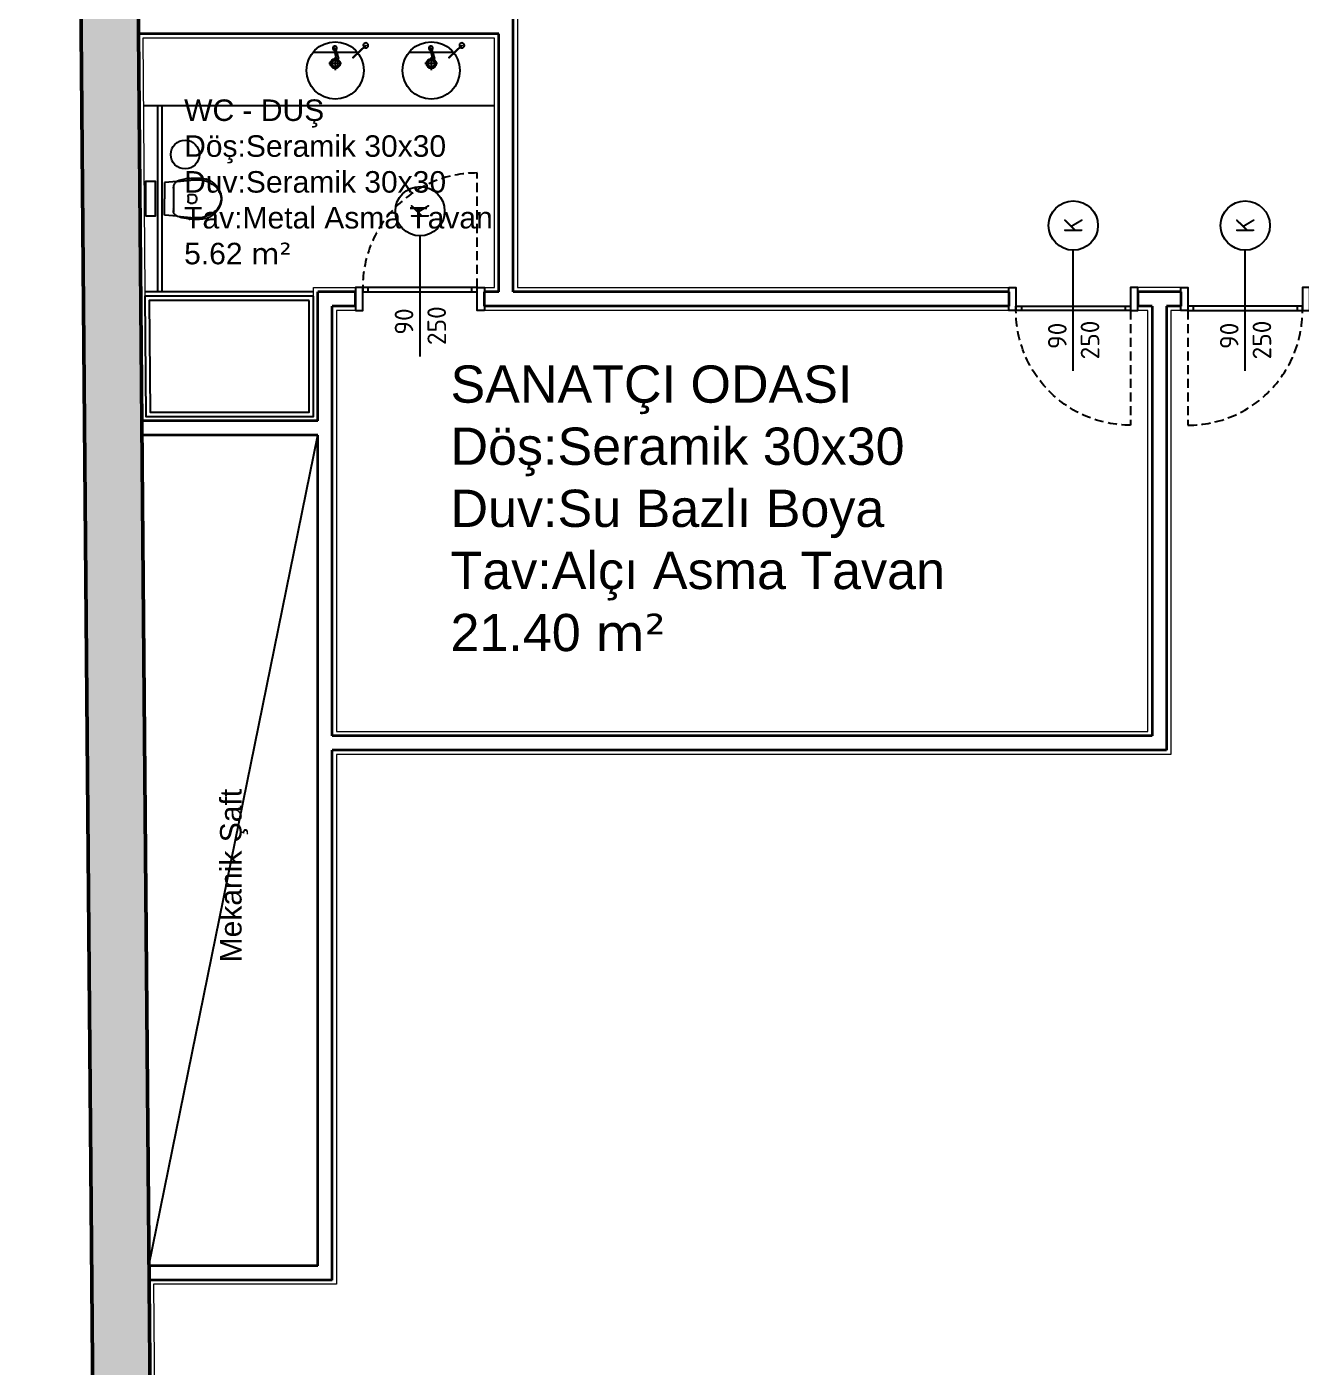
# Model space of a CAD drawing. Header units: millimetres. Extents: x 1443065 to 1517367, y 3763150 to 3779068.
# Drawn here: x 1445092 to 1445982, y 3765786 to 3766722 of the extents above; entities that cross this region are included whole.
import ezdxf
from ezdxf.enums import TextEntityAlignment as Align

# ---------------------------------------------------------------- set-up
doc = ezdxf.new("R2010")
doc.units = ezdxf.units.MM
doc.linetypes.add('HIDDEN', pattern=[9.525, 6.35, -3.175])
for name, color, linetype, lineweight in [('DUVAR', 2, 'Continuous', 35), ('MAHAL', 52, 'Continuous', 13), ('SIVA', 3, 'Continuous', 9), ('TASIYICI', 170, 'Continuous', 50), ('TEFRIS', 165, 'Continuous', 15)]:
    doc.layers.add(name, color=color, linetype=linetype, lineweight=lineweight)
for name, color, linetype in [('m-DOG_', 4, 'Continuous'), ('m-GOR_03', 8, 'Continuous'), ('m-TAR_duvar', 8, 'Continuous'), ('m-TFR_', 1, 'Continuous'), ('m-TFR_vitrifiye', 1, 'Continuous'), ('m-YAZ_poz', 7, 'Continuous')]:
    doc.layers.add(name, color=color, linetype=linetype)
doc.styles.add('mono', font='isocpeur.ttf')
doc.styles.get("Standard").update_dxf_attribs({"font": 'arial.ttf'})

# ---------------------------------------------------------------- blocks, each defined once
blk = doc.blocks.new('m-penpoz')
blk.add_line((0, -1.625), (0, 0))
blk.add_circle((0, 0.332), 0.332)
blk.add_attdef('POZNO', text='', height=0.18).set_placement((0, 0.332), align=Align.MIDDLE)
blk.add_attdef('HEIGHT', text='', height=0.18, rotation=90).set_placement((0.069, -1.625), align=Align.TOP_LEFT)
blk.add_attdef('WIDTH', text='', height=0.18, rotation=90).set_placement((0, -1.625), align=Align.BOTTOM_LEFT)
blk = doc.blocks.new('90lık Kqpı')
at = {"layer": 'm-DOG_', "linetype": 'HIDDEN'}
blk.add_line((-8, -5), (-88, -5), dxfattribs=at)
at = {"layer": 'm-DOG_'}
for p, q in [((-5, -8.77), (-8, -8.77)), ((-5, -81.23), (-8, -81.23))]:
    blk.add_line(p, q, dxfattribs=at)
for points in [[(8, 0), (8, -5), (-8, -5), (-8, 0)], [(-8, -5), (-8, -85), (-5, -85), (-5, -5)], [(8, -90), (8, -85), (-8, -85), (-8, -90)]]:
    blk.add_lwpolyline(points, close=True, dxfattribs=at)
at = {"layer": 'm-DOG_', "linetype": 'HIDDEN'}
blk.add_arc((-8, -5), 80, 180, 270, dxfattribs=at)
blk = doc.blocks.new('A$C5AA45527')
at = {"layer": 'm-GOR_03'}
for p, q in [((18.7, 22), (28.7, 22)), ((23.7, 26.9), (23.7, 17.1))]:
    blk.add_line(p, q, dxfattribs=at)
for points in [[(9.6, 45.5), (9.8, 45.7), (19.3, 35.7), (19.1, 35.5)], [(11.7, 22), (19.9, 24.5), (20.3, 23.1), (11.9, 21.1)]]:
    blk.add_lwpolyline(points, close=True, dxfattribs=at)
for radius in [3.75, 2.6]:
    blk.add_circle((23.7, 22), radius, dxfattribs=at)
for centre, radius, start, end in [((9.8, 45.5), 1.91, 316.7379, 308.5527), ((11.9, 21.7), 1.6, 29.7014, 351.3284)]:
    blk.add_arc(centre, radius, start, end, dxfattribs=at)
at = {"layer": 'm-TFR_'}
for p, q in [((15.2, 39.1), (15.2, 23.1)), ((15.2, 21.9), (15.2, 4.9))]:
    blk.add_line(p, q, dxfattribs=at)
blk.add_circle((29, 22), 22, dxfattribs=at)
blk = doc.blocks.new('vitra 6107 asma klozet')
for p, q in [((-47.4, 12.3), (-47.2, 12.5)), ((-47.2, 12.5), (-47.1, 12.7)), ((-47.1, 12.7), (-46.9, 12.9)), ((-46.9, 12.9), (-46.7, 13.1)), ((-46.7, 13.1), (-46.4, 13.3)), ((-46.4, 13.3), (-46.2, 13.5)), ((-46.2, 13.5), (-46, 13.6)), ((-46, 13.6), (-45.8, 13.8)), ((-45.8, 13.8), (-45.6, 14)), ((-45.6, 14), (-45.4, 14.2)), ((-45.4, 14.2), (-45.2, 14.4)), ((-45.2, 14.4), (-44.9, 14.5)), ((-44.9, 14.5), (-44.7, 14.7)), ((-44.7, 14.7), (-44.5, 14.9)), ((-44.5, 14.9), (-44.3, 15)), ((-44.3, 15), (-44.1, 15.2)), ((-44.1, 15.2), (-43.8, 15.3)), ((-43.8, 15.3), (-43.6, 15.5)), ((-43.6, 15.5), (-43.4, 15.6)), ((-43.4, 15.6), (-43.1, 15.8)), ((-43.1, 15.8), (-42.9, 15.9)), ((-42.9, 15.9), (-42.6, 16.1)), ((-42.6, 16.1), (-42.4, 16.2)), ((-42.4, 16.2), (-42.2, 16.4)), ((-42.2, 16.4), (-41.9, 16.5)), ((-41.9, 16.5), (-41.7, 16.6)), ((-41.7, 16.6), (-41.4, 16.7)), ((-41.4, 16.7), (-41.2, 16.9)), ((-41.2, 16.9), (-40.9, 17)), ((-40.9, 17), (-40.7, 17.1)), ((-40.7, 17.1), (-40.4, 17.2)), ((-40.4, 17.2), (-40.2, 17.3)), ((-40.2, 17.3), (-39.9, 17.4)), ((-39.9, 17.4), (-39.6, 17.5)), ((-39.6, 17.5), (-39.4, 17.6)), ((-39.4, 17.6), (-39.1, 17.7)), ((-39.1, 17.7), (-38.8, 17.8)), ((-38.8, 17.8), (-38.6, 17.9)), ((-38.6, 17.9), (-38.3, 18)), ((-37, 18.3), (-38.3, 18)), ((-38.3, 18), (-38.1, 18.1)), ((-35.6, 18.5), (-37, 18.3)), ((-34.3, 18.7), (-35.6, 18.5)), ((-32.9, 18.8), (-34.3, 18.7)), ((-31.5, 18.9), (-32.9, 18.8)), ((-30.2, 19), (-31.5, 18.9)), ((-28.8, 19), (-30.2, 19)), ((-27.4, 19), (-28.8, 19)), ((-26.1, 18.9), (-27.4, 19)), ((-11.6, 16), (-27.4, 17.4)), ((-24.7, 18.8), (-26.1, 18.9)), ((-23.4, 18.7), (-24.7, 18.8)), ((-23.5, 18.7), (-23.4, 18.7)), ((-23.4, 18.7), (-23, 18.6)), ((-23, 18.6), (-22.6, 18.6)), ((-22.6, 18.6), (-21.8, 18.5)), ((-21.8, 18.5), (-19.9, 18.2)), ((-19.9, 18.2), (-18, 17.8)), ((-18, 17.8), (-16.1, 17.4)), ((-16.1, 17.4), (-14.8, 17.1)), ((-14.8, 17.1), (-13.6, 16.7)), ((-13.6, 16.7), (-12.4, 16.3)), ((-12.4, 16.3), (-11.9, 16.2)), ((-11.9, 16.2), (-11.5, 15.9)), ((-11.6, 16), (0, 15)), ((-11.5, 15.9), (-11, 15.7)), ((-11, 15.7), (-10.6, 15.4)), ((-10.6, 15.4), (-10.2, 15.1)), ((-10.2, 15.1), (-9.9, 14.7)), ((-9.9, 14.7), (-9.5, 14.3)), ((-9.5, 14.3), (-9.2, 13.9)), ((-9.2, 13.9), (-9, 13.4)), ((-9, 13.4), (-8.7, 12.9)), ((-8.7, 12.9), (-8.5, 12.3)), ((0, 15), (0, 0)), ((-52.8, 0.2), (-52.7, 0.5)), ((-52.8, 0.1), (-52.8, 0.2)), ((-52.8, 0), (-52.8, 0.1)), ((-52.8, 0), (-52.8, 0)), ((-52.8, 0), (-52.8, 0)), ((-52.8, 0), (-52.8, 0)), ((-52.7, 1.7), (-52.6, 1.9)), ((-52.7, 1.4), (-52.7, 1.7)), ((-52.7, 1.2), (-52.7, 1.4)), ((-52.7, 1), (-52.7, 1.2)), ((-52.7, 0.7), (-52.7, 1)), ((-52.7, 0.5), (-52.7, 0.7)), ((-52.6, 2.4), (-52.5, 2.6)), ((-52.6, 2.1), (-52.6, 2.4)), ((-52.6, 1.9), (-52.6, 2.1)), ((-52.5, 3.1), (-52.4, 3.3)), ((-52.5, 2.9), (-52.5, 3.1)), ((-52.5, 2.6), (-52.5, 2.9)), ((-52.4, 3.3), (-52.3, 3.6)), ((-52.3, 3.8), (-52.2, 4)), ((-52.3, 3.6), (-52.3, 3.8)), ((-52.2, 4.3), (-52.1, 4.5)), ((-52.2, 4), (-52.2, 4.3)), ((-52.1, 4.5), (-52, 4.7)), ((-52, 5), (-51.9, 5.2)), ((-52, 4.7), (-52, 5)), ((-51.9, 5.2), (-51.8, 5.4)), ((-51.8, 5.4), (-51.7, 5.6)), ((-51.7, 5.6), (-51.6, 5.8)), ((-51.6, 6.1), (-51.5, 6.3)), ((-51.6, 5.8), (-51.6, 6.1)), ((-51.5, 6.3), (-51.4, 6.5)), ((-51.4, 6.5), (-51.3, 6.7)), ((-51.3, 6.7), (-51.2, 7)), ((-51.2, 7), (-51, 7.2)), ((-51, 7.2), (-50.9, 7.4)), ((-50.9, 7.4), (-50.8, 7.6)), ((-50.8, 7.6), (-50.7, 7.8)), ((-50.7, 7.8), (-50.6, 8.1)), ((-50.6, 8.1), (-50.4, 8.3)), ((-50.4, 8.3), (-50.3, 8.5)), ((-50.3, 8.5), (-50.2, 8.8)), ((-50.2, 8.8), (-50, 9)), ((-50, 9), (-49.9, 9.2)), ((-49.9, 9.2), (-49.7, 9.5)), ((-49.7, 9.5), (-49.5, 9.7)), ((-49.5, 9.7), (-49.4, 9.9)), ((-49.4, 9.9), (-49.2, 10.2)), ((-49.2, 10.2), (-49.1, 10.4)), ((-49.1, 10.4), (-48.9, 10.6)), ((-48.9, 10.6), (-48.7, 10.8)), ((-48.7, 10.8), (-48.5, 11)), ((-48.5, 11), (-48.4, 11.3)), ((-48.4, 11.3), (-48.2, 11.5)), ((-48.2, 11.5), (-48, 11.7)), ((-48, 11.7), (-47.8, 11.9)), ((-47.8, 11.9), (-47.6, 12.1)), ((-47.6, 12.1), (-47.4, 12.3)), ((-29.4, 1), (-29.4, -1)), ((-23.7, 4), (-26.4, 4)), ((-21.7, 2), (-21.7, -2)), ((-8.7, 9.6), (-8.7, 9.6)), ((-8.7, 9.6), (-8.7, 9.6)), ((-8.7, 9.6), (-8.7, 9.6)), ((-8.7, 9.6), (-8.7, 9.6)), ((-8.6, 9.6), (-8.7, 9.6)), ((-8.7, 9.6), (-8.6, 9.6)), ((-8.7, 9.6), (-8.7, 9.6)), ((-8.7, 9.6), (-8.7, 9.6)), ((-8.7, -9.6), (-8.7, 9.6)), ((-8.5, 9.5), (-8.7, 9.5)), ((-8.6, 8.1), (-8.7, 8.1)), ((-8.6, 9.6), (-8.6, 9.6)), ((-8.6, 9.6), (-8.6, 9.6)), ((-8.6, 9.6), (-8.6, 9.6)), ((-8.5, 9.6), (-8.6, 9.6)), ((-8.6, 9.6), (-8.6, 9.6)), ((-8.6, 8.1), (-8.6, 8.1)), ((-8.6, 8.1), (-8.6, 8.1)), ((-8.5, 8.1), (-8.6, 8.1)), ((-8.5, 12.3), (-8.5, 12.2)), ((-8.5, 12.3), (-8.5, 12.3)), ((-8.5, 12.3), (-8.5, 12.3)), ((-8.5, 12.2), (-8.5, 12.2)), ((-8.5, 12.2), (-8.5, 12.2)), ((-8.5, 12.2), (-8.5, 12.1)), ((-8.5, 12.1), (-8.5, 12.1)), ((-8.5, 12.1), (-8.5, 12.1)), ((-8.5, 12.1), (-8.5, 12)), ((-8.5, 12), (-8.4, 12)), ((-8.5, 9.6), (-8.5, 9.6)), ((-8.5, 9.6), (-8.5, 9.6)), ((-8.5, 9.6), (-8.5, 9.6)), ((-8.5, 9.6), (-8.5, 9.6)), ((-8.5, 9.6), (-8.5, 9.6)), ((-8.5, 9.6), (-8.5, 9.6)), ((-8.4, 9.6), (-8.5, 9.6)), ((-8.5, 9.6), (-8.5, 9.6)), ((-8.5, 9.5), (-8.5, 9.5)), ((-8.4, 9.5), (-8.5, 9.5)), ((-8.5, 8.2), (-8.5, 8.1)), ((-8.4, 8.2), (-8.5, 8.2)), ((-8.5, 8.2), (-8.5, 8.2)), ((-8.5, 8.1), (-8.5, 8.1)), ((-8.5, 8.1), (-8.5, 8.1)), ((-8.5, 8.1), (-8.5, 8.1)), ((-8.5, 8.1), (-8.5, 8.1)), ((-8.4, 12), (-8.4, 12)), ((-8.4, 12), (-8.4, 11.5)), ((-8.4, 12), (-8.4, 12)), ((-8.4, 12), (-8.4, 12)), ((-8.4, 12), (-8.4, 12)), ((-8.4, 11.9), (-8.4, 11.7)), ((-8.4, 11.7), (-8.4, 11.6)), ((-8.4, 11.6), (-8.3, 11.3)), ((-8.4, 11.5), (-8.3, 11.1)), ((-8.4, 9.6), (-8.4, 9.6)), ((-8.4, 9.6), (-8.4, 9.6)), ((-8.4, 9.6), (-8.4, 9.6)), ((-8.4, 9.6), (-8.4, 9.6)), ((-8.4, 9.6), (-8.4, 9.6)), ((-8.4, 9.6), (-8.4, 9.6)), ((-8.3, 8.3), (-8.4, 8.2)), ((-8.4, 8.2), (-8.4, 8.2)), ((-8.4, 8.2), (-8.4, 8.2)), ((-8.4, 8.2), (-8.4, 8.2)), ((-8.4, 8.2), (-8.4, 8.2)), ((-8.4, 8.2), (-8.4, 8.2)), ((-8.3, 11.3), (-8.3, 11.1)), ((-8.3, 11.1), (-8.3, 10.9)), ((-8.3, 11.1), (-8.3, 10.7)), ((-8.3, 10.9), (-8.3, 10.7)), ((-8.3, 10.7), (-8.3, 10.2)), ((-8.3, 10.1), (-8.3, 10.7)), ((-8.3, 10.7), (-8.3, 10.7)), ((-8.3, 10.2), (-8.3, 9.7)), ((-8.3, 9.7), (-8.3, 10.1)), ((-8.3, 9.6), (-8.3, 9.7)), ((-8.3, 9.7), (-8.3, 9.7)), ((-8.4, 9.6), (-8.3, 9.6)), ((-8.3, 9.4), (-8.3, 8.4)), ((-8.3, 8.4), (-8.3, 8.4)), ((-8.3, 8.4), (-8.3, 8.3)), ((-8.3, 8.4), (-8.3, 8.4)), ((-8.3, 8.3), (-8.3, 8.3)), ((-8.3, 8.3), (-8.3, 8.3)), ((-8.3, 8.3), (-8.3, 8.3)), ((0, -15), (0, 0)), ((-52.8, -0.1), (-52.8, 0)), ((-52.8, -0.3), (-52.8, -0.1)), ((-52.7, -0.6), (-52.8, -0.3)), ((-52.7, -0.8), (-52.7, -0.6)), ((-52.7, -1), (-52.7, -0.8)), ((-52.7, -1.3), (-52.7, -1)), ((-52.7, -1.5), (-52.7, -1.3)), ((-52.7, -1.8), (-52.7, -1.5)), ((-52.6, -2), (-52.7, -1.8)), ((-52.6, -2.2), (-52.6, -2)), ((-52.6, -2.5), (-52.6, -2.2)), ((-52.5, -2.7), (-52.6, -2.5)), ((-52.5, -2.9), (-52.5, -2.7)), ((-52.4, -3.2), (-52.5, -2.9)), ((-52.4, -3.4), (-52.4, -3.2)), ((-52.3, -3.6), (-52.4, -3.4)), ((-52.3, -3.9), (-52.3, -3.6)), ((-52.2, -4.1), (-52.3, -3.9)), ((-52.2, -4.3), (-52.2, -4.1)), ((-52.1, -4.6), (-52.2, -4.3)), ((-52, -4.8), (-52.1, -4.6)), ((-51.9, -5), (-52, -4.8)), ((-51.9, -5.3), (-51.9, -5)), ((-51.8, -5.5), (-51.9, -5.3)), ((-51.7, -5.7), (-51.8, -5.5)), ((-51.6, -5.9), (-51.7, -5.7)), ((-51.5, -6.2), (-51.6, -5.9)), ((-51.4, -6.4), (-51.5, -6.2)), ((-51.3, -6.6), (-51.4, -6.4)), ((-51.2, -6.8), (-51.3, -6.6)), ((-51.1, -7.1), (-51.2, -6.8)), ((-51, -7.3), (-51.1, -7.1)), ((-50.9, -7.5), (-51, -7.3)), ((-50.8, -7.7), (-50.9, -7.5)), ((-50.6, -8), (-50.8, -7.7)), ((-50.5, -8.2), (-50.6, -8)), ((-50.3, -8.5), (-50.5, -8.2)), ((-50.2, -8.7), (-50.3, -8.5)), ((-50.1, -8.9), (-50.2, -8.7)), ((-49.9, -9.2), (-50.1, -8.9)), ((-49.7, -9.4), (-49.9, -9.2)), ((-49.6, -9.6), (-49.7, -9.4)), ((-49.4, -9.9), (-49.6, -9.6)), ((-49.3, -10.1), (-49.4, -9.9)), ((-49.1, -10.3), (-49.3, -10.1)), ((-48.9, -10.5), (-49.1, -10.3)), ((-48.8, -10.8), (-48.9, -10.5)), ((-48.6, -11), (-48.8, -10.8)), ((-48.4, -11.2), (-48.6, -11)), ((-48.2, -11.4), (-48.4, -11.2)), ((-48.1, -11.6), (-48.2, -11.4)), ((-47.9, -11.8), (-48.1, -11.6)), ((-47.7, -12), (-47.9, -11.8)), ((-47.5, -12.2), (-47.7, -12)), ((-47.3, -12.4), (-47.5, -12.2)), ((-23.7, -4), (-26.4, -4)), ((-8.7, -8.1), (-8.6, -8.1)), ((-8.7, -9.6), (-8.7, -9.6)), ((-8.5, -9.5), (-8.7, -9.5)), ((-8.7, -9.6), (-8.7, -9.6)), ((-8.7, -9.6), (-8.6, -9.6)), ((-8.7, -9.6), (-8.7, -9.6)), ((-8.7, -9.6), (-8.6, -9.6)), ((-8.7, -9.6), (-8.7, -9.6)), ((-8.7, -9.6), (-8.7, -9.6)), ((-8.6, -8.1), (-8.6, -8.1)), ((-8.6, -8.1), (-8.6, -8.1)), ((-8.6, -8.1), (-8.5, -8.1)), ((-8.6, -9.6), (-8.6, -9.6)), ((-8.6, -9.6), (-8.6, -9.6)), ((-8.6, -9.6), (-8.6, -9.6)), ((-8.6, -9.6), (-8.6, -9.6)), ((-8.6, -9.6), (-8.5, -9.6)), ((-8.5, -8.1), (-8.5, -8.1)), ((-8.5, -8.1), (-8.5, -8.1)), ((-8.5, -8.1), (-8.5, -8.1)), ((-8.5, -8.1), (-8.5, -8.2)), ((-8.5, -8.2), (-8.4, -8.2)), ((-8.5, -8.2), (-8.5, -8.2)), ((-8.5, -9.5), (-8.5, -9.5)), ((-8.4, -9.5), (-8.5, -9.5)), ((-8.5, -9.6), (-8.5, -9.6)), ((-8.5, -9.6), (-8.5, -9.6)), ((-8.5, -9.6), (-8.5, -9.6)), ((-8.5, -9.6), (-8.5, -9.6)), ((-8.5, -9.6), (-8.5, -9.6)), ((-8.5, -9.6), (-8.5, -9.6)), ((-8.5, -12.1), (-8.4, -12)), ((-8.5, -12.3), (-8.5, -12.1)), ((-8.5, -12.3), (-8.5, -12.3)), ((-8.4, -8.2), (-8.3, -8.3)), ((-8.4, -8.2), (-8.4, -8.2)), ((-8.4, -8.2), (-8.4, -8.2)), ((-8.4, -8.2), (-8.4, -8.2)), ((-8.4, -8.2), (-8.4, -8.2)), ((-8.4, -9.6), (-8.4, -9.6)), ((-8.5, -9.6), (-8.4, -9.6)), ((-8.4, -9.6), (-8.4, -9.6)), ((-8.4, -9.6), (-8.4, -9.6)), ((-8.4, -9.6), (-8.4, -9.6)), ((-8.4, -9.6), (-8.4, -9.6)), ((-8.4, -9.6), (-8.4, -9.6)), ((-8.3, -11.3), (-8.4, -11.6)), ((-8.4, -12), (-8.3, -11.4)), ((-8.4, -11.6), (-8.4, -11.7)), ((-8.4, -11.7), (-8.4, -11.9)), ((-8.4, -12), (-8.4, -12)), ((-8.4, -12), (-8.4, -12)), ((-8.3, -8.3), (-8.3, -8.4)), ((-8.3, -8.3), (-8.3, -8.3)), ((-8.3, -8.3), (-8.3, -8.3)), ((-8.3, -8.3), (-8.3, -8.3)), ((-8.3, -8.4), (-8.3, -8.4)), ((-8.3, -8.4), (-8.3, -9.3)), ((-8.3, -8.4), (-8.3, -8.4)), ((-8.3, -8.4), (-8.3, -8.4)), ((-8.3, -8.4), (-8.3, -8.4)), ((-8.4, -9.6), (-8.3, -9.6)), ((-8.3, -9.6), (-8.3, -9.7)), ((-8.3, -9.7), (-8.3, -10.2)), ((-8.3, -9.7), (-8.3, -10.2)), ((-8.3, -9.7), (-8.3, -9.7)), ((-8.3, -10.2), (-8.3, -10.7)), ((-8.3, -10.2), (-8.3, -10.7)), ((-8.3, -10.7), (-8.3, -10.7)), ((-8.3, -10.7), (-8.3, -10.9)), ((-8.3, -11), (-8.3, -10.7)), ((-8.3, -10.9), (-8.3, -11.1)), ((-8.3, -11.4), (-8.3, -11)), ((-8.3, -11.1), (-8.3, -11.3)), ((-47.1, -12.6), (-47.3, -12.4)), ((-46.9, -12.8), (-47.1, -12.6)), ((-46.7, -13), (-46.9, -12.8)), ((-46.5, -13.2), (-46.7, -13)), ((-46.3, -13.4), (-46.5, -13.2)), ((-46.1, -13.6), (-46.3, -13.4)), ((-45.9, -13.8), (-46.1, -13.6)), ((-45.7, -14), (-45.9, -13.8)), ((-45.5, -14.1), (-45.7, -14)), ((-45.2, -14.3), (-45.5, -14.1)), ((-45, -14.5), (-45.2, -14.3)), ((-44.8, -14.7), (-45, -14.5)), ((-44.6, -14.8), (-44.8, -14.7)), ((-44.3, -15), (-44.6, -14.8)), ((-44.1, -15.1), (-44.3, -15)), ((-43.9, -15.3), (-44.1, -15.1)), ((-43.7, -15.5), (-43.9, -15.3)), ((-43.4, -15.6), (-43.7, -15.5)), ((-43.2, -15.8), (-43.4, -15.6)), ((-42.9, -15.9), (-43.2, -15.8)), ((-42.7, -16), (-42.9, -15.9)), ((-42.5, -16.2), (-42.7, -16)), ((-42.2, -16.3), (-42.5, -16.2)), ((-42, -16.5), (-42.2, -16.3)), ((-41.7, -16.6), (-42, -16.5)), ((-41.5, -16.7), (-41.7, -16.6)), ((-41.2, -16.8), (-41.5, -16.7)), ((-41, -16.9), (-41.2, -16.8)), ((-40.7, -17.1), (-41, -16.9)), ((-40.5, -17.2), (-40.7, -17.1)), ((-40.2, -17.3), (-40.5, -17.2)), ((-40, -17.4), (-40.2, -17.3)), ((-39.7, -17.5), (-40, -17.4)), ((-39.4, -17.6), (-39.7, -17.5)), ((-39.2, -17.7), (-39.4, -17.6)), ((-38.9, -17.8), (-39.2, -17.7)), ((-38.6, -17.9), (-38.9, -17.8)), ((-38.4, -18), (-38.6, -17.9)), ((-38.1, -18.1), (-38.4, -18)), ((-37.8, -18.1), (-36.4, -18.4)), ((-36.4, -18.4), (-34.9, -18.6)), ((-34.9, -18.6), (-33.5, -18.8)), ((-33.5, -18.8), (-32, -18.9)), ((-32, -18.9), (-30.5, -19)), ((-30.5, -19), (-29, -19)), ((-29, -19), (-27.5, -19)), ((-27.5, -19), (-26.1, -18.9)), ((-11.6, -16), (-27.4, -17.4)), ((-26.1, -18.9), (-24.6, -18.8)), ((-24.6, -18.8), (-23.1, -18.6)), ((-23.1, -18.6), (-23.5, -18.7)), ((-22.9, -18.6), (-23.1, -18.6)), ((-22.7, -18.6), (-22.9, -18.6)), ((-22.7, -18.6), (-21.8, -18.5)), ((-21.8, -18.5), (-19.9, -18.2)), ((-19.9, -18.2), (-18, -17.8)), ((-18, -17.8), (-16.1, -17.4)), ((-16.1, -17.4), (-14.8, -17.1)), ((-14.8, -17.1), (-13.6, -16.7)), ((-13.6, -16.7), (-12.4, -16.3)), ((-12.4, -16.3), (-11.9, -16.2)), ((-11.9, -16.2), (-11.5, -15.9)), ((-11.6, -16), (0, -15)), ((-11.5, -15.9), (-11, -15.7)), ((-11, -15.7), (-10.6, -15.4)), ((-10.6, -15.4), (-10.2, -15.1)), ((-10.2, -15.1), (-9.9, -14.7)), ((-9.9, -14.7), (-9.5, -14.3)), ((-9.5, -14.3), (-9.2, -13.9)), ((-9.2, -13.9), (-9, -13.4)), ((-9, -13.4), (-8.7, -12.9)), ((-8.7, -12.9), (-8.5, -12.3))]:
    blk.add_line(p, q)
for centre, radius, start, end in [((-30.1, -8.2), 25.7, 84.0221, 127.7815), ((-37, 0), 15, 126.0666, 180), ((-37, 0), 15, 180, 233.9334), ((-26.4, 1), 3, 90, 180), ((-23.7, 2), 2, 0, 90), ((-8.4, 9.4), 0.15, 0, 90), ((-30.1, 8.2), 25.7, 232.2185, 275.9779), ((-26.4, -1), 3, 180, 270), ((-23.7, -2), 2, 270, 0), ((-8.4, -9.3), 0.15, 270, 0)]:
    blk.add_arc(centre, radius, start, end)

msp = doc.modelspace()

# ---------------------------------------------------------------- hatches: boundary and pattern name
at = {"layer": 'm-TAR_duvar'}
h = msp.add_hatch(dxfattribs=at)
h.set_pattern_fill('ANSI33', color=256, scale=2)
h.set_pattern_definition([(45, (27620.463, -87954.953), (-8.98025612, 8.98025612), []), (45, (27629.443, -87954.953), (-8.98025612, 8.98025612), [6.35, -3.175])])
h.paths.add_polyline_path([(1454794.44, 3768891.25), (1454777.28, 3769060.22), (1454740.17, 3769224.96), (1454678.91, 3769382.58), (1454596.91, 3769530.2), (1454495.37, 3769665.05), (1454375.86, 3769783.46), (1454239.69, 3769884.92), (1454091.6, 3769966), (1453859.58, 3770075.21), (1453406.13, 3770314.52), (1453184.71, 3770444.62), (1451716.99, 3771328.64), (1451249.47, 3771588.02), (1451035.26, 3771685.46), (1450763.61, 3771809.03), (1450409.17, 3771939.61), (1448897.84, 3772143.01), (1447435.26, 3772002.72), (1445092.32, 3771120.18), (1445146.3, 3764847.08), (1454849.85, 3764847.08)])
h.paths.add_polyline_path([(1445185.96, 3764887.08), (1445132.56, 3771092.6), (1447444.38, 3771963.41), (1448897.07, 3772102.76), (1450399.48, 3771900.56), (1450748.39, 3771772.01), (1451018.7, 3771649.05), (1451231.46, 3771552.27), (1451696.97, 3771294), (1453164.25, 3770410.24), (1453386.65, 3770279.57), (1453841.71, 3770039.41), (1454073.47, 3769930.33), (1454218.03, 3769851.17), (1454349.7, 3769753.07), (1454465.16, 3769638.67), (1454563.29, 3769508.35), (1454642.62, 3769365.55), (1454701.81, 3769213.26), (1454737.73, 3769053.78), (1454754.47, 3768888.95), (1454809.3, 3764887.08)], flags=16)
h.paths.add_polyline_path([(1452002.28, 3765847.08), (1451882.28, 3765847.08), (1451882.28, 3765967.08), (1452002.28, 3765967.08)], flags=0)
h.paths.add_polyline_path([(1452782.41, 3765847.08), (1452782.41, 3765967.08), (1452902.41, 3765967.08), (1452902.41, 3765847.08)], flags=0)
h.paths.add_polyline_path([(1451282.28, 3765847.08), (1451162.28, 3765847.08), (1451162.28, 3765967.08), (1451282.28, 3765967.08)], flags=0)
h.paths.add_polyline_path([(1452002.41, 3766436.58), (1451902.41, 3766436.58), (1451902.41, 3766536.58), (1451902.48, 3766670.96), (1451282.41, 3766670.96), (1451282.41, 3766536.58), (1451282.41, 3766436.58), (1451182.41, 3766436.58), (1451182.41, 3766536.58), (1451227.41, 3766536.58), (1451227.41, 3766715.96), (1451912.48, 3766715.96), (1451912.48, 3766725.96), (1451957.48, 3766725.96), (1451957.48, 3766715.96), (1451957.48, 3766536.58), (1452002.41, 3766536.58)], flags=0)
h.paths.add_polyline_path([(1453715.4, 3765317.08), (1453715.4, 3765377.08), (1453775.4, 3765377.08), (1453775.4, 3765317.08)], flags=0)
h.paths.add_polyline_path([(1452782.41, 3766436.58), (1452782.41, 3766556.58), (1452902.41, 3766556.58), (1452902.41, 3766436.58)], flags=0)
h.paths.add_polyline_path([(1453675.3, 3765847.08), (1453675.3, 3765947.08), (1453775.3, 3765947.08), (1453775.3, 3765847.08)], flags=0)
h.paths.add_polyline_path([(1451957.48, 3766815.96), (1451912.48, 3766815.96), (1451912.48, 3767203.19), (1451227.41, 3767203.19), (1451227.41, 3767446.58), (1451287.41, 3767446.58), (1451287.41, 3767406.58), (1451267.41, 3767406.58), (1451267.41, 3767243.33), (1451917.48, 3767243.33), (1451917.48, 3767406.58), (1451897.48, 3767406.58), (1451897.48, 3767446.58), (1451957.48, 3767446.58), (1451957.48, 3767203.19)], flags=0)
h.paths.add_polyline_path([(1450402.41, 3765847.08), (1450282.41, 3765847.08), (1450282.41, 3765967.08), (1450402.41, 3765967.08)], flags=0)
h.paths.add_polyline_path([(1450272.24, 3765847.08), (1450172.24, 3765847.08), (1450172.24, 3765947.08), (1450272.24, 3765947.08)], flags=0)
h.paths.add_polyline_path([(1454209.8, 3765317.08), (1454209.8, 3765377.08), (1454269.8, 3765377.08), (1454269.8, 3765317.08)], flags=0)
h.paths.add_polyline_path([(1453675.3, 3766436.58), (1453675.3, 3766536.58), (1453775.3, 3766536.58), (1453775.3, 3766436.58)], flags=0)
h.paths.add_polyline_path([(1454209.8, 3765847.08), (1454209.8, 3765907.08), (1454269.8, 3765907.08), (1454269.8, 3765847.08)], flags=0)
h.paths.add_polyline_path([(1450402.41, 3766436.58), (1450282.41, 3766436.58), (1450282.41, 3766556.58), (1450402.41, 3766556.58)], flags=0)
h.paths.add_polyline_path([(1452782.41, 3767196.58), (1452782.41, 3767316.58), (1452902.41, 3767316.58), (1452902.41, 3767196.58)], flags=0)
h.paths.add_polyline_path([(1450272.41, 3766436.58), (1450172.41, 3766436.58), (1450172.41, 3766536.58), (1450272.41, 3766536.58)], flags=0)
h.paths.add_polyline_path([(1449584.07, 3765847.08), (1449484.07, 3765847.08), (1449484.07, 3765947.08), (1449584.07, 3765947.08)], flags=0)
h.paths.add_polyline_path([(1453675.3, 3767196.58), (1453675.3, 3767296.58), (1453775.3, 3767296.58), (1453775.3, 3767196.58)], flags=0)
h.paths.add_polyline_path([(1450402.41, 3767196.58), (1450282.41, 3767196.58), (1450282.41, 3767316.58), (1450402.41, 3767316.58)], flags=0)
h.paths.add_polyline_path([(1450272.41, 3767196.58), (1450172.41, 3767196.58), (1450172.41, 3767296.58), (1450272.41, 3767296.58)], flags=0)
h.paths.add_polyline_path([(1451957.48, 3767847.59), (1451897.48, 3767847.59), (1451897.48, 3767887.59), (1451917.48, 3767887.59), (1451917.48, 3768050.83), (1451267.41, 3768050.83), (1451267.41, 3767887.59), (1451287.41, 3767887.59), (1451287.41, 3767847.59), (1451227.41, 3767847.59), (1451227.41, 3768090.97), (1451912.48, 3768090.97), (1451912.48, 3768477.19), (1451957.48, 3768477.19), (1451957.48, 3768090.97)], flags=0)
h.paths.add_polyline_path([(1449584.07, 3766436.58), (1449484.07, 3766436.58), (1449484.07, 3766536.58), (1449584.07, 3766536.58)], flags=0)
h.paths.add_polyline_path([(1452782.41, 3767976.58), (1452782.41, 3768096.58), (1452902.41, 3768096.58), (1452902.41, 3767976.58)], flags=0)
h.paths.add_polyline_path([(1453675.3, 3767996.58), (1453675.3, 3768096.58), (1453775.3, 3768096.58), (1453775.3, 3767996.58)], flags=0)
h.paths.add_polyline_path([(1448737.73, 3765847.08), (1448577.73, 3765847.08), (1448577.73, 3765947.08), (1448692.73, 3765947.08), (1448692.73, 3766436.58), (1448577.73, 3766436.58), (1448577.73, 3766536.58), (1448737.73, 3766536.58), (1448737.73, 3766436.58), (1448737.73, 3765947.08)], flags=0)
h.paths.add_polyline_path([(1450402.41, 3767976.58), (1450282.41, 3767976.58), (1450282.41, 3768096.58), (1450402.41, 3768096.58)], flags=0)
h.paths.add_polyline_path([(1450272.41, 3767996.58), (1450172.41, 3767996.58), (1450172.41, 3768096.58), (1450272.41, 3768096.58)], flags=0)
h.paths.add_polyline_path([(1451957.48, 3768567.19), (1451912.48, 3768567.19), (1451912.48, 3768577.19), (1451227.41, 3768577.19), (1451227.41, 3768756.58), (1451172.41, 3768756.58), (1451172.41, 3768856.58), (1451282.41, 3768856.58), (1451282.41, 3768756.58), (1451282.41, 3768622.19), (1451902.48, 3768622.19), (1451902.48, 3768756.58), (1451902.41, 3768756.58), (1451902.41, 3768856.58), (1452002.41, 3768856.58), (1452002.41, 3768756.58), (1451957.48, 3768756.58), (1451957.48, 3768577.19)], flags=0)
h.paths.add_polyline_path([(1452002.41, 3768756.58), (1451902.41, 3768756.58), (1451902.41, 3768856.58), (1452002.41, 3768856.58)], flags=0)
h.paths.add_polyline_path([(1452782.41, 3768736.58), (1452782.41, 3768856.58), (1452902.41, 3768856.58), (1452902.41, 3768736.58)], flags=0)
h.paths.add_polyline_path([(1448737.74, 3767196.58), (1448577.74, 3767196.58), (1448577.74, 3767296.58), (1448737.74, 3767296.58)], flags=0)
h.paths.add_polyline_path([(1453675.3, 3768756.58), (1453675.3, 3768856.58), (1453775.3, 3768856.58), (1453775.3, 3768756.58)], flags=0)
h.paths.add_polyline_path([(1450402.41, 3768736.58), (1450282.41, 3768736.58), (1450282.41, 3768856.58), (1450402.41, 3768856.58)], flags=0)
h.paths.add_polyline_path([(1447937.73, 3765847.08), (1447837.73, 3765847.08), (1447837.73, 3765947.08), (1447937.73, 3765947.08)], flags=0)
h.paths.add_polyline_path([(1450272.41, 3768756.58), (1450172.41, 3768756.58), (1450172.41, 3768856.58), (1450272.41, 3768856.58)], flags=0)
h.paths.add_polyline_path([(1453744.51, 3768902.52), (1453693.08, 3768933.43), (1453723.98, 3768984.86), (1453775.41, 3768953.95)], flags=0)
h.paths.add_polyline_path([(1452002.41, 3769327.08), (1451882.41, 3769327.08), (1451882.41, 3769447.08), (1452002.41, 3769447.08)], flags=0)
h.paths.add_polyline_path([(1447937.73, 3766436.58), (1447837.73, 3766436.58), (1447837.73, 3766536.58), (1447937.73, 3766536.58)], flags=0)
h.paths.add_polyline_path([(1451282.41, 3769327.08), (1451162.41, 3769327.08), (1451162.41, 3769447.08), (1451282.41, 3769447.08)], flags=0)
h.paths.add_polyline_path([(1448737.73, 3767996.58), (1448577.73, 3767996.58), (1448577.73, 3768096.58), (1448737.73, 3768096.58)], flags=0)
h.paths.add_polyline_path([(1449584.07, 3768756.58), (1449484.07, 3768756.58), (1449484.07, 3768856.58), (1449584.07, 3768856.58)], flags=0)
h.paths.add_polyline_path([(1450402.41, 3769327.08), (1450282.41, 3769327.08), (1450282.41, 3769447.08), (1450402.41, 3769447.08)], flags=0)
h.paths.add_polyline_path([(1447937.73, 3767196.58), (1447837.73, 3767196.58), (1447837.73, 3767296.58), (1447937.73, 3767296.58)], flags=0)
h.paths.add_polyline_path([(1450272.41, 3769347.08), (1450172.41, 3769347.08), (1450172.41, 3769447.08), (1450272.41, 3769447.08)], flags=0)
h.paths.add_polyline_path([(1448737.73, 3768676.58), (1448637.73, 3768676.58), (1448637.73, 3768856.58), (1448737.73, 3768856.58)], flags=0)
h.paths.add_polyline_path([(1449584.07, 3769347.08), (1449484.07, 3769347.08), (1449484.07, 3769447.08), (1449584.07, 3769447.08)], flags=0)
h.paths.add_polyline_path([(1447037.73, 3765847.08), (1446937.73, 3765847.08), (1446937.73, 3765947.08), (1447037.73, 3765947.08)], flags=0)
h.paths.add_polyline_path([(1447937.73, 3767996.58), (1447837.73, 3767996.58), (1447837.73, 3768096.58), (1447937.73, 3768096.58)], flags=0)
h.paths.add_polyline_path([(1447037.73, 3766436.58), (1446937.73, 3766436.58), (1446937.73, 3766536.58), (1447037.73, 3766536.58)], flags=0)
h.paths.add_polyline_path([(1451282.41, 3770304.32), (1451182.41, 3770304.32), (1451182.41, 3770444.32), (1451212.41, 3770486.32), (1451322.41, 3770421.32)], flags=0)
h.paths.add_polyline_path([(1447037.73, 3767196.58), (1446937.73, 3767196.58), (1446937.73, 3767296.58), (1447037.73, 3767296.58)], flags=0)
h.paths.add_polyline_path([(1448737.73, 3769347.08), (1448637.73, 3769347.08), (1448637.73, 3769447.08), (1448737.73, 3769447.08)], flags=0)
h.paths.add_polyline_path([(1447937.73, 3768756.58), (1447837.73, 3768756.58), (1447837.73, 3768856.58), (1447937.73, 3768856.58)], flags=0)
h.paths.add_polyline_path([(1450382.41, 3770315.63), (1450282.41, 3770315.63), (1450282.41, 3770415.63), (1450382.41, 3770415.63)], flags=0)
h.paths.add_polyline_path([(1450272.41, 3770315.63), (1450172.41, 3770315.63), (1450172.41, 3770415.63), (1450272.41, 3770415.63)], flags=0)
h.paths.add_polyline_path([(1446297.73, 3765847.08), (1446137.73, 3765847.08), (1446137.73, 3765947.08), (1446137.73, 3766436.58), (1446137.73, 3766536.58), (1446137.74, 3767196.58), (1446137.74, 3767296.58), (1446137.73, 3767996.58), (1446137.73, 3768096.58), (1446297.73, 3768096.58), (1446297.73, 3767996.58), (1446167.73, 3767996.58), (1446167.74, 3767296.58), (1446297.74, 3767296.58), (1446297.74, 3767196.58), (1446167.74, 3767196.58), (1446167.74, 3766536.58), (1446297.73, 3766536.58), (1446297.73, 3766436.58), (1446182.73, 3766436.58), (1446182.73, 3765947.08), (1446297.73, 3765947.08)], flags=0)
h.paths.add_polyline_path([(1447037.73, 3767996.58), (1446937.73, 3767996.58), (1446937.73, 3768096.58), (1447037.73, 3768096.58)], flags=0)
h.paths.add_polyline_path([(1449584.07, 3770315.63), (1449484.07, 3770315.63), (1449484.07, 3770415.63), (1449584.07, 3770415.63)], flags=0)
h.paths.add_polyline_path([(1447937.73, 3769347.08), (1447837.73, 3769347.08), (1447837.73, 3769447.08), (1447937.73, 3769447.08)], flags=0)
h.paths.add_polyline_path([(1450382.41, 3770936.73), (1450282.41, 3770936.73), (1450282.41, 3771036.73), (1450382.41, 3771036.73)], flags=0)
h.paths.add_polyline_path([(1450272.41, 3770936.73), (1450172.41, 3770936.73), (1450172.41, 3771036.73), (1450272.41, 3771036.73)], flags=0)
h.paths.add_polyline_path([(1447037.73, 3768756.58), (1446937.73, 3768756.58), (1446937.73, 3768811.58), (1446237.73, 3768811.58), (1446237.73, 3768676.58), (1446137.73, 3768676.58), (1446137.73, 3768856.58), (1446237.73, 3768856.58), (1446937.73, 3768856.58), (1447037.73, 3768856.58)], flags=0)
h.paths.add_polyline_path([(1448737.73, 3770315.63), (1448637.73, 3770315.63), (1448637.73, 3770415.63), (1448737.73, 3770415.63)], flags=0)
h.paths.add_polyline_path([(1449584.07, 3770936.73), (1449484.07, 3770936.73), (1449484.07, 3771036.73), (1449584.07, 3771036.73)], flags=0)
h.paths.add_polyline_path([(1447037.73, 3769347.08), (1446937.73, 3769347.08), (1446937.73, 3769447.08), (1447037.73, 3769447.08)], flags=0)
h.paths.add_polyline_path([(1447937.73, 3770315.63), (1447837.73, 3770315.63), (1447837.73, 3770415.63), (1447937.73, 3770415.63)], flags=0)
h.paths.add_polyline_path([(1448737.73, 3770936.73), (1448637.73, 3770936.73), (1448637.73, 3771036.73), (1448737.73, 3771036.73)], flags=0)
h.paths.add_polyline_path([(1447937.73, 3770936.73), (1447837.73, 3770936.73), (1447837.73, 3770994.84), (1447050.81, 3770749.36), (1446602.71, 3770578.53), (1446587.72, 3770615.63), (1447037.72, 3770787.18), (1447837.73, 3771036.74), (1447837.73, 3771036.73), (1447937.73, 3771036.73)], flags=0)
h.paths.add_polyline_path([(1446237.73, 3769347.08), (1446137.73, 3769347.08), (1446137.73, 3769447.08), (1446237.73, 3769447.08)], flags=0)
h.paths.add_polyline_path([(1447037.73, 3770315.63), (1446937.73, 3770315.63), (1446937.73, 3770415.63), (1447037.73, 3770415.63)], flags=0)
h.paths.add_polyline_path([(1448660.01, 3771597.82), (1447860.1, 3771521.18), (1447552.68, 3771491.72), (1447491.35, 3771468.18), (1447044.88, 3771300), (1446969.92, 3771271.77), (1446669.55, 3771158.63), (1446594.78, 3771130.46), (1446580.68, 3771167.89), (1446655.55, 3771196.09), (1446955.91, 3771309.24), (1447030.68, 3771337.4), (1447477.02, 3771505.52), (1447543.43, 3771531.02), (1447856.29, 3771561), (1448656.29, 3771637.64), (1448735.81, 3771645.27), (1448739.63, 3771605.46)], flags=0)
h.paths.add_polyline_path([(1446237.73, 3770315.63), (1446137.73, 3770315.63), (1446137.73, 3770415.63), (1446237.73, 3770415.63)], flags=0)
h.paths.add_polyline_path([(1445658.49, 3770330.63), (1445618.49, 3770330.63), (1445618.49, 3770415.63), (1445658.49, 3770415.63)], flags=0)
h.paths.add_polyline_path([(1446219.64, 3770989.15), (1446144.77, 3770960.95), (1446130.67, 3770998.39), (1446205.54, 3771026.59)], flags=0)
h.paths.add_polyline_path([(1445657.98, 3770633.33), (1445617.98, 3770633.33), (1445617.98, 3770676.33), (1445622.15, 3770718.96), (1445637.3, 3770759.27), (1445660.29, 3770795.68), (1445690.16, 3770826.69), (1445725.69, 3770851.02), (1445765.4, 3770867.66), (1445807.98, 3770875.83), (1445820.98, 3770837.33), (1445785.48, 3770830.15), (1445752.15, 3770815.88), (1445722.26, 3770795.37), (1445696.95, 3770769.42), (1445677.21, 3770739.01), (1445663.79, 3770705.34), (1445658.98, 3770670.83)], flags=0)

# ---------------------------------------------------------------- linework, layer by layer
at = {"layer": 'DUVAR'}
for p, q in [((1445431.76, 3766536.58), (1445431.76, 3766736.58)), ((1445421.76, 3766716.58), (1445170.22, 3766716.58)), ((1445421.76, 3766536.58), (1445421.76, 3766716.58)), ((1445321.76, 3766536.58), (1445295.46, 3766536.58)), ((1445295.46, 3766446.58), (1445295.46, 3766536.58)), ((1445321.76, 3766526.58), (1445321.76, 3766536.58)), ((1445411.76, 3766526.58), (1445411.76, 3766536.58)), ((1445421.76, 3766536.58), (1445411.76, 3766536.58)), ((1445777.73, 3766536.58), (1445431.76, 3766536.58)), ((1445777.73, 3766536.58), (1445777.73, 3766526.58)), ((1445867.73, 3766536.58), (1445867.73, 3766526.58)), ((1445897.73, 3766536.58), (1445867.73, 3766536.58)), ((1445897.73, 3766536.58), (1445897.73, 3766526.58)), ((1445321.76, 3766526.58), (1445305.46, 3766526.58)), ((1445305.46, 3766446.58), (1445305.46, 3766526.58)), ((1445777.73, 3766526.58), (1445411.76, 3766526.58)), ((1445877.73, 3766526.58), (1445867.73, 3766526.58)), ((1445877.73, 3766526.58), (1445877.73, 3766226.83)), ((1445887.73, 3766526.58), (1445887.73, 3766216.83)), ((1445897.73, 3766526.58), (1445887.73, 3766526.58)), ((1445295.46, 3766446.58), (1445172.54, 3766446.58)), ((1445305.46, 3766226.83), (1445305.46, 3766446.58)), ((1445295.46, 3766436.58), (1445172.62, 3766436.58)), ((1445295.46, 3765857.08), (1445295.46, 3766436.58)), ((1445877.73, 3766226.83), (1445305.46, 3766226.83)), ((1445887.73, 3766216.83), (1445305.46, 3766216.83)), ((1445305.46, 3765847.08), (1445305.46, 3766216.83)), ((1445295.46, 3765857.08), (1445177.61, 3765857.08)), ((1445305.46, 3765847.08), (1445177.7, 3765847.08))]:
    msp.add_line(p, q, dxfattribs=at)
at = {"layer": 'm-TFR_vitrifiye'}
for p, q in [((1445173.65, 3766666.58), (1445418.76, 3766666.58)), ((1445183.78, 3766536.58), (1445183.78, 3766666.58)), ((1445186.78, 3766536.58), (1445186.78, 3766666.58)), ((1445292.46, 3766536.58), (1445174.76, 3766536.58)), ((1445177.61, 3765857.08), (1445295.46, 3766436.58))]:
    msp.add_line(p, q, dxfattribs=at)
for points in [[(1445175.22, 3766589.58), (1445182.22, 3766589.58), (1445182.22, 3766613.58), (1445175.22, 3766613.58)], [(1445292.46, 3766533.58), (1445174.79, 3766533.58), (1445175.51, 3766449.58), (1445292.46, 3766449.58)], [(1445289.46, 3766530.58), (1445177.82, 3766530.58), (1445178.49, 3766452.58), (1445289.46, 3766452.58)]]:
    msp.add_lwpolyline(points, close=True, dxfattribs=at)
msp.add_circle((1445202.82, 3766632.45), 10, dxfattribs=at)
at = {"layer": 'SIVA'}
for p, q in [((1445897.73, 3766539.58), (1445867.73, 3766539.58)), ((1445777.73, 3766523.58), (1445411.76, 3766523.58))]:
    msp.add_line(p, q, dxfattribs=at)
for points in [[(1445434.76, 3766736.58), (1445434.76, 3766539.58), (1445777.73, 3766539.58)], [(1445411.76, 3766539.58), (1445418.76, 3766539.58), (1445418.76, 3766713.58), (1445173.24, 3766713.58), (1445175.51, 3766449.58), (1445292.46, 3766449.58), (1445292.46, 3766539.58), (1445321.76, 3766539.58)], [(1445897.73, 3766523.58), (1445890.73, 3766523.58), (1445890.73, 3766213.83), (1445308.46, 3766213.83), (1445308.46, 3765844.08), (1445180.72, 3765844.08), (1445186.52, 3765170.08), (1445613.91, 3765170.08), (1445613.91, 3765154.08), (1445186.62, 3765154.08), (1445188.93, 3764890.08), (1445769.8, 3764890.08), (1445769.8, 3765153.09), (1446134.73, 3765153.09), (1446134.73, 3765657.08)], [(1445321.76, 3766523.58), (1445308.46, 3766523.58), (1445308.46, 3766229.83), (1445874.73, 3766229.83), (1445874.73, 3766523.58), (1445867.73, 3766523.58)]]:
    msp.add_lwpolyline(points, dxfattribs=at)
at = {"layer": 'TASIYICI'}
for p, q in [((1445146.3, 3764847.08), (1445092.32, 3771120.18)), ((1445185.96, 3764887.08), (1445132.56, 3771092.6))]:
    msp.add_line(p, q, dxfattribs=at)

# ---------------------------------------------------------------- block references
at = {"layer": 'm-TFR_vitrifiye', "xscale": 0.909, "yscale": 0.909, "zscale": 0.909, "rotation": 270}
for p in [(1445287.57, 3766717.5), (1445354.61, 3766717.5)]:
    msp.add_blockref('A$C5AA45527', p, dxfattribs=at)
at = {"layer": 'm-TFR_vitrifiye', "xscale": -0.76, "yscale": 0.76, "zscale": 0.76}
msp.add_blockref('vitra 6107 asma klozet', (1445188.35, 3766601.58), dxfattribs=at)
at = {"layer": 'm-YAZ_poz'}
ref = msp.add_blockref('m-penpoz', (1445366.76, 3766575.7), dxfattribs=dict(at, xscale=51.83999999999998, yscale=51.83999999999998, zscale=51.83999999999998, rotation=0.0004505966874107999))
ref.add_attrib('WIDTH', '90', dxfattribs={"layer": '0', "height": 12.96, "rotation": 90, "style": 'mono'}).set_placement((1445365.97, 3766525.15), align=Align.BOTTOM_RIGHT)
ref.add_attrib('HEIGHT', '250', dxfattribs={"layer": '0', "height": 12.96, "rotation": 90, "style": 'mono'}).set_placement((1445388.78, 3766526.6), align=Align.BOTTOM_RIGHT)
ref.add_attrib('POZNO', 'K', dxfattribs={"layer": '0', "height": 12.96, "rotation": 90, "style": 'mono'}).set_placement((1445366.76, 3766592.91), align=Align.MIDDLE_CENTER)
ref = msp.add_blockref('m-penpoz', (1445366.76, 3766575.7), dxfattribs=dict(at, xscale=51.83999999999998, yscale=51.83999999999998, zscale=51.83999999999998, rotation=0.0004505966874107999))
ref.add_attrib('WIDTH', '90', dxfattribs={"layer": '0', "height": 12.96, "rotation": 90, "style": 'mono'}).set_placement((1445365.97, 3766525.15), align=Align.BOTTOM_RIGHT)
ref.add_attrib('HEIGHT', '250', dxfattribs={"layer": '0', "height": 12.96, "rotation": 90, "style": 'mono'}).set_placement((1445388.78, 3766526.6), align=Align.BOTTOM_RIGHT)
ref.add_attrib('POZNO', 'K', dxfattribs={"layer": '0', "height": 12.96, "rotation": 90, "style": 'mono'}).set_placement((1445366.76, 3766592.91), align=Align.MIDDLE_CENTER)
ref = msp.add_blockref('m-penpoz', (1445822.73, 3766565.7), dxfattribs=dict(at, xscale=51.83999999999998, yscale=51.83999999999998, zscale=51.83999999999998, rotation=0.0004505966874107999))
ref.add_attrib('WIDTH', '90', dxfattribs={"layer": '0', "height": 12.96, "rotation": 90, "style": 'mono'}).set_placement((1445821.94, 3766515.15), align=Align.BOTTOM_RIGHT)
ref.add_attrib('HEIGHT', '250', dxfattribs={"layer": '0', "height": 12.96, "rotation": 90, "style": 'mono'}).set_placement((1445844.74, 3766516.6), align=Align.BOTTOM_RIGHT)
ref.add_attrib('POZNO', 'K', dxfattribs={"layer": '0', "height": 12.96, "rotation": 90, "style": 'mono'}).set_placement((1445822.73, 3766582.91), align=Align.MIDDLE_CENTER)
ref = msp.add_blockref('m-penpoz', (1445822.73, 3766565.7), dxfattribs=dict(at, xscale=51.83999999999998, yscale=51.83999999999998, zscale=51.83999999999998, rotation=0.0004505966874107999))
ref.add_attrib('WIDTH', '90', dxfattribs={"layer": '0', "height": 12.96, "rotation": 90, "style": 'mono'}).set_placement((1445821.94, 3766515.15), align=Align.BOTTOM_RIGHT)
ref.add_attrib('HEIGHT', '250', dxfattribs={"layer": '0', "height": 12.96, "rotation": 90, "style": 'mono'}).set_placement((1445844.74, 3766516.6), align=Align.BOTTOM_RIGHT)
ref.add_attrib('POZNO', 'K', dxfattribs={"layer": '0', "height": 12.96, "rotation": 90, "style": 'mono'}).set_placement((1445822.73, 3766582.91), align=Align.MIDDLE_CENTER)
ref = msp.add_blockref('m-penpoz', (1445942.73, 3766565.7), dxfattribs=dict(at, xscale=51.83999999999998, yscale=51.83999999999998, zscale=51.83999999999998, rotation=0.0004505966874107999))
ref.add_attrib('WIDTH', '90', dxfattribs={"layer": '0', "height": 12.96, "rotation": 90, "style": 'mono'}).set_placement((1445941.94, 3766515.15), align=Align.BOTTOM_RIGHT)
ref.add_attrib('HEIGHT', '250', dxfattribs={"layer": '0', "height": 12.96, "rotation": 90, "style": 'mono'}).set_placement((1445964.74, 3766516.6), align=Align.BOTTOM_RIGHT)
ref.add_attrib('POZNO', 'K', dxfattribs={"layer": '0', "height": 12.96, "rotation": 90, "style": 'mono'}).set_placement((1445942.73, 3766582.91), align=Align.MIDDLE_CENTER)
ref = msp.add_blockref('m-penpoz', (1445942.73, 3766565.7), dxfattribs=dict(at, xscale=51.83999999999998, yscale=51.83999999999998, zscale=51.83999999999998, rotation=0.0004505966874107999))
ref.add_attrib('WIDTH', '90', dxfattribs={"layer": '0', "height": 12.96, "rotation": 90, "style": 'mono'}).set_placement((1445941.94, 3766515.15), align=Align.BOTTOM_RIGHT)
ref.add_attrib('HEIGHT', '250', dxfattribs={"layer": '0', "height": 12.96, "rotation": 90, "style": 'mono'}).set_placement((1445964.74, 3766516.6), align=Align.BOTTOM_RIGHT)
ref.add_attrib('POZNO', 'K', dxfattribs={"layer": '0', "height": 12.96, "rotation": 90, "style": 'mono'}).set_placement((1445942.73, 3766582.91), align=Align.MIDDLE_CENTER)
at = {"layer": 'TEFRIS', "color": 6, "lineweight": 18}
for p, rotation in [((1445411.76, 3766531.58), 270.0000000000014), ((1445897.73, 3766531.58), 90.00000000000146)]:
    msp.add_blockref('90lık Kqpı', p, dxfattribs=dict(at, rotation=rotation))
at = {"layer": 'TEFRIS', "color": 6, "lineweight": 18, "xscale": -1, "rotation": 269.9999999999985}
msp.add_blockref('90lık Kqpı', (1445867.73, 3766531.58), dxfattribs=at)

# ---------------------------------------------------------------- texts
at = {"layer": 'MAHAL', "attachment_point": 7}
for s, insert, char_height, width in [('\\pt165;{\\f@Arial Unicode MS|b0|i0|c162|p34;WC - DU}Ş{\\f@Arial Unicode MS|b0|i0|c162|p34;\\P\\ptz;Dö}ş{\\f@Arial Unicode MS|b0|i0|c162|p34;:Seramik 30x30\\PDuv:Seramik 30x30\\PTav:Metal Asma Tavan\\P5.62 \\fVerdana|b0|i0|c162|p34;m²}', (1445202.14, 3766555.65), 15, 966.4594), ('\\pt220;{\\f@Arial Unicode MS|b0|i0|c162|p34;SANATÇI ODASI\\P\\ptz;Döş:Seramik 30x30\\PDuv:Su Bazlı Boya\\PTav:Alçı Asma Tavan\\P21.40 \\fVerdana|b0|i0|c162|p34;m²}', (1445388.05, 3766285.53), 26, 661.2331)]:
    msp.add_mtext(s, dxfattribs=dict(at, insert=insert, char_height=char_height, width=width))
at = {"layer": 'MAHAL', "insert": (1445246.83, 3766068.72), "char_height": 15, "width": 209.1008, "attachment_point": 7, "rotation": 90}
msp.add_mtext('{\\f@Arial Unicode MS|b0|i0|c162|p34;Mekanik Şaft}', dxfattribs=at)

doc.saveas('drawing.dxf')
